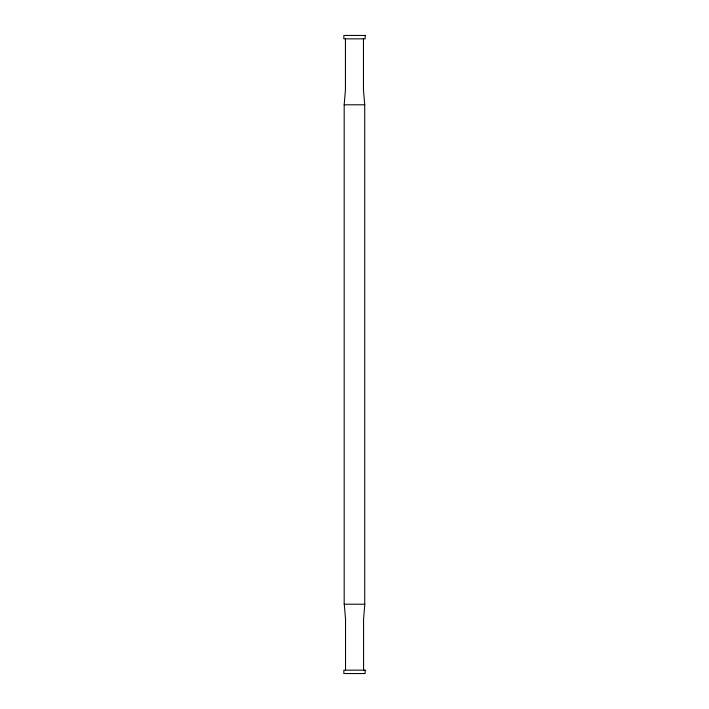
<?xml version="1.0" encoding="UTF-8"?>
<svg xmlns="http://www.w3.org/2000/svg" width="709" height="709" viewBox="0 0 709 709"><rect width="100%" height="100%" fill="white"/><g stroke="black" fill="none" stroke-linecap="round" stroke-linejoin="round"><path stroke-width="1.06" d="M363.566 670.147L363.566 619.099L364.816 604.21L344.184 604.21L344.184 104.79L345.434 89.901L345.434 38.853M344.184 104.79L364.727 104.79L364.727 604.21M364.727 104.79L363.469 89.901L363.469 38.853M344.273 604.21L345.531 619.099L345.531 670.147M365.135 35.45L343.865 35.45L343.865 38.853L365.135 38.853L365.135 35.45M365.135 670.147L343.865 670.147L343.865 673.55L365.135 673.55L365.135 670.147"/></g></svg>
